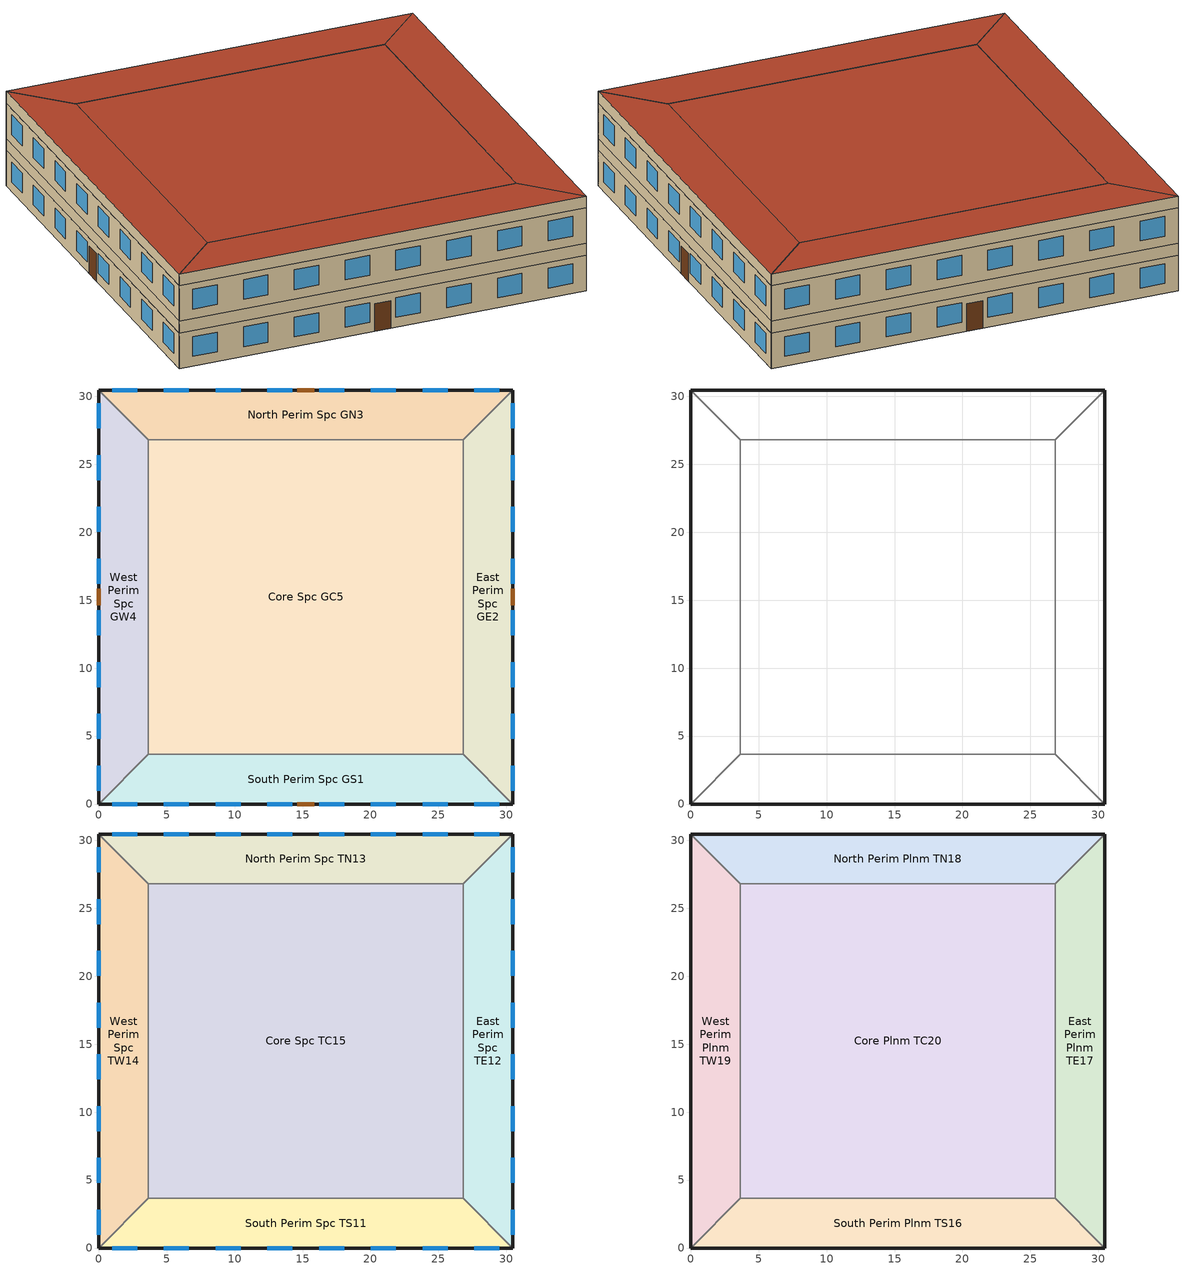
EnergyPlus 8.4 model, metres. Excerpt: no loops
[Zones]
South Perim Spc GS1
 floor ground (ext_slab_8in): 30.48,0 0,0 3.66,3.66 26.82,3.66 z0
 wall outside (nonres_ext_wall): 0,0 30.48,0 z0:2.74
 wall to East Perim Spc GE2 (int_wall): 30.48,0 26.82,3.66 z0:2.74
 wall to Core Spc GC5 (int_wall): 26.82,3.66 3.66,3.66 z0:2.74
 wall to West Perim Spc GW4 (int_wall): 3.66,3.66 0,0 z0:2.74
 window (nonres_window): 12.42,0 14.25,0 / 27.66,0 29.49,0 / 0.99,0 2.82,0 / 4.8,0 6.63,0 / 8.61,0 10.44,0 / 16.23,0 18.06,0 / 20.04,0 21.87,0 / 23.85,0 25.68,0 z0.76:2.29
 door (OpaqueDoor): 14.63,0 15.85,0 z0:2.13
 ceiling to South Perim Plnm GS6 (DropCeiling): 0,0 30.48,0 26.82,3.66 3.66,3.66 z2.74
East Perim Spc GE2
 floor ground (ext_slab_8in): 30.48,30.48 30.48,0 26.82,3.66 26.82,26.82 z0
 wall outside (nonres_ext_wall): 30.48,0 30.48,30.48 z0:2.74
 wall to North Perim Spc GN3 (int_wall): 30.48,30.48 26.82,26.82 z0:2.74
 wall to Core Spc GC5 (int_wall): 26.82,26.82 26.82,3.66 z0:2.74
 window (nonres_window): 30.48,12.42 30.48,14.25 / 30.48,27.66 30.48,29.49 / 30.48,0.99 30.48,2.82 / 30.48,4.8 30.48,6.63 / 30.48,8.61 30.48,10.44 / 30.48,16.23 30.48,18.06 / 30.48,20.04 30.48,21.87 / 30.48,23.85 30.48,25.68 z0.76:2.29
 door (OpaqueDoor): 30.48,14.63 30.48,15.85 z0:2.13
 ceiling to East Perim Plnm GE7 (DropCeiling): 30.48,30.48 26.82,26.82 26.82,3.66 30.48,0 z2.74
North Perim Spc GN3
 floor ground (ext_slab_8in): 30.48,30.48 26.82,26.82 3.66,26.82 0,30.48 z0
 wall outside (nonres_ext_wall): 30.48,30.48 0,30.48 z0:2.74
 wall to West Perim Spc GW4 (int_wall): 0,30.48 3.66,26.82 z0:2.74
 wall to Core Spc GC5 (int_wall): 3.66,26.82 26.82,26.82 z0:2.74
 window (nonres_window): 18.06,30.48 16.23,30.48 / 2.82,30.48 0.99,30.48 / 29.49,30.48 27.66,30.48 / 25.68,30.48 23.85,30.48 / 21.87,30.48 20.04,30.48 / 14.25,30.48 12.42,30.48 / 6.63,30.48 4.8,30.48 / 10.44,30.48 8.61,30.48 z0.76:2.29
 door (OpaqueDoor): 15.85,30.48 14.63,30.48 z0:2.13
 ceiling to North Perim Plnm GN8 (DropCeiling): 0,30.48 3.66,26.82 26.82,26.82 30.48,30.48 z2.74
West Perim Spc GW4
 floor ground (ext_slab_8in): 0,30.48 3.66,26.82 3.66,3.66 0,0 z0
 wall outside (nonres_ext_wall): 0,30.48 0,0 z0:2.74
 wall to Core Spc GC5 (int_wall): 3.66,3.66 3.66,26.82 z0:2.74
 window (nonres_window): 0,18.06 0,16.23 / 0,2.82 0,0.99 / 0,29.49 0,27.66 / 0,25.68 0,23.85 / 0,21.87 0,20.04 / 0,14.25 0,12.42 / 0,10.44 0,8.61 / 0,6.63 0,4.8 z0.76:2.29
 door (OpaqueDoor): 0,15.85 0,14.63 z0:2.13
 ceiling to West Perim Plnm GW9 (DropCeiling): 0,30.48 0,0 3.66,3.66 3.66,26.82 z2.74
Core Spc GC5
 floor ground (ext_slab_8in): 26.82,26.82 26.82,3.66 3.66,3.66 3.66,26.82 z0
 ceiling to Core Plnm GC10 (DropCeiling): 3.66,26.82 3.66,3.66 26.82,3.66 26.82,26.82 z2.74
South Perim Plnm GS6
 wall outside (nonres_ext_wall): 0,0 30.48,0 z2.74:3.66
 wall to East Perim Plnm GE7 (int_wall): 30.48,0 26.82,3.66 z2.74:3.66
 wall to Core Plnm GC10 (int_wall): 26.82,3.66 3.66,3.66 z2.74:3.66
 wall to West Perim Plnm GW9 (int_wall): 3.66,3.66 0,0 z2.74:3.66
East Perim Plnm GE7
 wall outside (nonres_ext_wall): 30.48,0 30.48,30.48 z2.74:3.66
 wall to North Perim Plnm GN8 (int_wall): 30.48,30.48 26.82,26.82 z2.74:3.66
 wall to Core Plnm GC10 (int_wall): 26.82,26.82 26.82,3.66 z2.74:3.66
North Perim Plnm GN8
 wall outside (nonres_ext_wall): 30.48,30.48 0,30.48 z2.74:3.66
 wall to West Perim Plnm GW9 (int_wall): 0,30.48 3.66,26.82 z2.74:3.66
 wall to Core Plnm GC10 (int_wall): 3.66,26.82 26.82,26.82 z2.74:3.66
West Perim Plnm GW9
 wall outside (nonres_ext_wall): 0,30.48 0,0 z2.74:3.66
 wall to Core Plnm GC10 (int_wall): 3.66,3.66 3.66,26.82 z2.74:3.66
South Perim Spc TS11
 floor to South Perim Plnm GS6 (int_slab_floor): 30.48,0 0,0 3.66,3.66 26.82,3.66 z3.66
 wall outside (nonres_ext_wall): 0,0 30.48,0 z3.66:6.4
 wall to East Perim Spc TE12 (int_wall): 30.48,0 26.82,3.66 z3.66:6.4
 wall to Core Spc TC15 (int_wall): 26.82,3.66 3.66,3.66 z3.66:6.4
 wall to West Perim Spc TW14 (int_wall): 3.66,3.66 0,0 z3.66:6.4
 window (nonres_window): 27.66,0 29.49,0 / 0.99,0 2.82,0 / 4.8,0 6.63,0 / 8.61,0 10.44,0 / 12.42,0 14.25,0 / 16.23,0 18.06,0 / 20.04,0 21.87,0 / 23.85,0 25.68,0 z4.42:5.94
 ceiling to South Perim Plnm TS16 (DropCeiling): 0,0 30.48,0 26.82,3.66 3.66,3.66 z6.4
East Perim Spc TE12
 floor to East Perim Plnm GE7 (int_slab_floor): 30.48,30.48 30.48,0 26.82,3.66 26.82,26.82 z3.66
 wall outside (nonres_ext_wall): 30.48,0 30.48,30.48 z3.66:6.4
 wall to North Perim Spc TN13 (int_wall): 30.48,30.48 26.82,26.82 z3.66:6.4
 wall to Core Spc TC15 (int_wall): 26.82,26.82 26.82,3.66 z3.66:6.4
 window (nonres_window): 30.48,27.66 30.48,29.49 / 30.48,0.99 30.48,2.82 / 30.48,4.8 30.48,6.63 / 30.48,8.61 30.48,10.44 / 30.48,12.42 30.48,14.25 / 30.48,16.23 30.48,18.06 / 30.48,20.04 30.48,21.87 / 30.48,23.85 30.48,25.68 z4.42:5.94
 ceiling to East Perim Plnm TE17 (DropCeiling): 30.48,30.48 26.82,26.82 26.82,3.66 30.48,0 z6.4
North Perim Spc TN13
 floor to North Perim Plnm GN8 (int_slab_floor): 30.48,30.48 26.82,26.82 3.66,26.82 0,30.48 z3.66
 wall outside (nonres_ext_wall): 30.48,30.48 0,30.48 z3.66:6.4
 wall to West Perim Spc TW14 (int_wall): 0,30.48 3.66,26.82 z3.66:6.4
 wall to Core Spc TC15 (int_wall): 3.66,26.82 26.82,26.82 z3.66:6.4
 window (nonres_window): 2.82,30.48 0.99,30.48 / 29.49,30.48 27.66,30.48 / 25.68,30.48 23.85,30.48 / 21.87,30.48 20.04,30.48 / 18.06,30.48 16.23,30.48 / 14.25,30.48 12.42,30.48 / 10.44,30.48 8.61,30.48 / 6.63,30.48 4.8,30.48 z4.42:5.94
 ceiling to North Perim Plnm TN18 (DropCeiling): 0,30.48 3.66,26.82 26.82,26.82 30.48,30.48 z6.4
West Perim Spc TW14
 floor to West Perim Plnm GW9 (int_slab_floor): 0,30.48 3.66,26.82 3.66,3.66 0,0 z3.66
 wall outside (nonres_ext_wall): 0,30.48 0,0 z3.66:6.4
 wall to Core Spc TC15 (int_wall): 3.66,3.66 3.66,26.82 z3.66:6.4
 window (nonres_window): 0,2.82 0,0.99 / 0,29.49 0,27.66 / 0,25.68 0,23.85 / 0,21.87 0,20.04 / 0,18.06 0,16.23 / 0,14.25 0,12.42 / 0,10.44 0,8.61 / 0,6.63 0,4.8 z4.42:5.94
 ceiling to West Perim Plnm TW19 (DropCeiling): 0,30.48 0,0 3.66,3.66 3.66,26.82 z6.4
Core Spc TC15
 floor to Core Plnm GC10 (int_slab_floor): 26.82,26.82 26.82,3.66 3.66,3.66 3.66,26.82 z3.66
 ceiling to Core Plnm TC20 (DropCeiling): 3.66,26.82 3.66,3.66 26.82,3.66 26.82,26.82 z6.4
South Perim Plnm TS16
 wall outside (nonres_ext_wall): 0,0 30.48,0 z6.4:7.31
 wall to East Perim Plnm TE17 (int_wall): 30.48,0 26.82,3.66 z6.4:7.31
 wall to Core Plnm TC20 (int_wall): 26.82,3.66 3.66,3.66 z6.4:7.31
 wall to West Perim Plnm TW19 (int_wall): 3.66,3.66 0,0 z6.4:7.31
 roof outside (nonres_roof): 0,0 30.48,0 26.82,3.66 3.66,3.66 z7.31
East Perim Plnm TE17
 wall outside (nonres_ext_wall): 30.48,0 30.48,30.48 z6.4:7.31
 wall to North Perim Plnm TN18 (int_wall): 30.48,30.48 26.82,26.82 z6.4:7.31
 wall to Core Plnm TC20 (int_wall): 26.82,26.82 26.82,3.66 z6.4:7.31
 roof outside (nonres_roof): 30.48,30.48 26.82,26.82 26.82,3.66 30.48,0 z7.31
North Perim Plnm TN18
 wall outside (nonres_ext_wall): 30.48,30.48 0,30.48 z6.4:7.31
 wall to West Perim Plnm TW19 (int_wall): 0,30.48 3.66,26.82 z6.4:7.31
 wall to Core Plnm TC20 (int_wall): 3.66,26.82 26.82,26.82 z6.4:7.31
 roof outside (nonres_roof): 0,30.48 3.66,26.82 26.82,26.82 30.48,30.48 z7.31
West Perim Plnm TW19
 wall outside (nonres_ext_wall): 0,30.48 0,0 z6.4:7.31
 wall to Core Plnm TC20 (int_wall): 3.66,3.66 3.66,26.82 z6.4:7.31
 roof outside (nonres_roof): 0,30.48 0,0 3.66,3.66 3.66,26.82 z7.31
Core Plnm TC20
 roof outside (nonres_roof): 3.66,26.82 3.66,3.66 26.82,3.66 26.82,26.82 z7.31
[Building]
Office Small AEDG-50: North Axis {deg}=0; Terrain=Suburbs; Loads Convergence Tolerance Value=0.5; Temperature Convergence Tolerance Value {deltaC}=0.4; Solar Distribution=FullInteriorAndExterior; Maximum Number of Warmup Days=25; Minimum Number of Warmup Days=6
[Site:Location]
Chicago Ohare Intl Ap_IL_USA Design_Conditions: Latitude {deg}=41.98; Longitude {deg}=-87.92; Time Zone {hr}=-6; Elevation {m}=201
[SizingPeriod:DesignDay] Day of Month=21; Dry-Bulb Temperature Range Modifier Type=DefaultMultipliers; Humidity Condition Type=Wetbulb; Barometric Pressure {Pa}=98934; Rain Indicator=No; Snow Indicator=No; Daylight Saving Time Indicator=No
Name | Month | Day Type | Maximum Dry-Bulb Temperature {C} | Daily Dry-Bulb Temperature Range {deltaC} | Wetbulb or DewPoint at Maximum Dry-Bulb {C} | Wind Speed {m/s} | Wind Direction {deg} | Solar Model Indicator | Sky Clearness | ASHRAE Clear Sky Optical Depth for Beam Irradiance (taub) | ASHRAE Clear Sky Optical Depth for Diffuse Irradiance (taud)
Chicago Ohare Intl Ap Ann Htg 99.6% Condns DB | 1 | WinterDesignDay | -20 | 0 | -20 | 4.9 | 270 | ASHRAEClearSky | 0
Chicago Ohare Intl Ap Ann Clg .4% Condns DB=>MWB | 7 | SummerDesignDay | 33.3 | 10.5 | 23.7 | 5.2 | 230 | ASHRAETau |  | 0.455 | 2.05
[Site:WaterMainsTemperature]
Calculation Method=Correlation; Annual Average Outdoor Air Temperature {C}=9.93; Maximum Difference In Monthly Average Outdoor Air Temperatures {deltaC}=28.7
[Material]
Name | Roughness | Thickness {m} | Conductivity {W/m-K} | Density {kg/m3} | Specific Heat {J/kg-K} | Thermal Absorptance | Solar Absorptance | Visible Absorptance
StdWood 6in | MediumSmooth | 0.15 | 0.12 | 540 | 1210 | 0.9 | 0.7 | 0.7
AC02 Acoustic Ceiling | MediumSmooth | 0.0127 | 0.057 | 288 | 1339 | 0.9 | 0.7 | 0.2
F08 Metal surface | Smooth | 0.0008 | 45.28 | 7824 | 500
F13 Built-up roofing | Rough | 0.0095 | 0.16 | 1120 | 1460 | 0.9 | 0.7
G01 13mm gypsum board | Smooth | 0.0127 | 0.16 | 800 | 1090 | 0.9 | 0.7 | 0.5
200mm Normalweight concrete wall; 200mm Normalweight concrete floor | MediumRough | 0.2032 | 2.31 | 2322 | 832
100mm Normalweight concrete floor | MediumRough | 0.1016 | 2.31 | 2322 | 832
[Material:NoMass] Thermal Absorptance=0.9; Solar Absorptance=0.7
Name | Roughness | Thermal Resistance {m2-K/W} | Visible Absorptance
CP02 CARPET PAD | VeryRough | 0.21648 | 0.8
Nonres_Roof_Insulation | MediumSmooth | 2.59654 | 0.7
Nonres_Exterior_Wall_Insulation | MediumSmooth | 1.11563 | 0.7
Std Opaque Door Panel | MediumRough | 0.123457 | 0.7
[WindowMaterial:SimpleGlazingSystem]
SimpleWindowLayer: U-Factor {W/m2-K}=3.24; Solar Heat Gain Coefficient=0.39; Visible Transmittance=0.495
[Construction]
DropCeiling: AC02 Acoustic Ceiling
OpaqueDoor: Std Opaque Door Panel
int_wall: G01 13mm gypsum board, G01 13mm gypsum board
ext_slab_8in: 200mm Normalweight concrete floor
int_slab_floor: 100mm Normalweight concrete floor, CP02 CARPET PAD
nonres_roof: F13 Built-up roofing, Nonres_Roof_Insulation, F08 Metal surface
nonres_ext_wall: 200mm Normalweight concrete wall, Nonres_Exterior_Wall_Insulation, G01 13mm gypsum board
nonres_window: SimpleWindowLayer
Interior Furnishings: StdWood 6in
[Zone] Type=1; Multiplier=1; Ceiling Height {m}=autocalculate; Volume {m3}=autocalculate; Floor Area {m2}=autocalculate
Name | Part of Total Floor Area
South Perim Spc GS1; East Perim Spc GE2; North Perim Spc GN3; West Perim Spc GW4; Core Spc GC5; South Perim Spc TS11; East Perim Spc TE12; North Perim Spc TN13; West Perim Spc TW14; Core Spc TC15 | Yes
South Perim Plnm GS6; East Perim Plnm GE7; North Perim Plnm GN8; West Perim Plnm GW9; Core Plnm GC10; South Perim Plnm TS16; East Perim Plnm TE17; North Perim Plnm TN18; West Perim Plnm TW19; Core Plnm TC20 | No
[InternalMass] Construction=Interior Furnishings
Name | Zone | Surface Area {m2}
SOUTH PERIM SPC GS1 Internal Mass | SOUTH PERIM SPC GS1 | 1176
EAST PERIM SPC GE2 Internal Mass | EAST PERIM SPC GE2 | 1176
NORTH PERIM SPC GN3 Internal Mass | NORTH PERIM SPC GN3 | 1176
WEST PERIM SPC GW4 Internal Mass | WEST PERIM SPC GW4 | 1176
CORE SPC GC5 Internal Mass | CORE SPC GC5 | 6438
SOUTH PERIM SPC TS11 Internal Mass | SOUTH PERIM SPC TS11 | 1176
EAST PERIM SPC TE12 Internal Mass | EAST PERIM SPC TE12 | 1176
NORTH PERIM SPC TN13 Internal Mass | NORTH PERIM SPC TN13 | 1176
WEST PERIM SPC TW14 Internal Mass | WEST PERIM SPC TW14 | 1176
CORE SPC TC15 Internal Mass | CORE SPC TC15 | 6438
[GroundHeatTransfer:Control]
GTP Control: Run Basement Preprocessor=No; Run Slab Preprocessor=Yes
[GroundHeatTransfer:Slab:Materials]
NMAT: Number of materials=2; ALBEDO: Surface Albedo: No Snow=0.16; ALBEDO: Surface Albedo: Snow=0.4; EPSLW: Surface Emissivity: No Snow=0.95; EPSLW: Surface Emissivity: Snow=0.95; Z0: Surface Roughness: No Snow {cm}=0.75; Z0: Surface Roughness: Snow {cm}=0.05; HIN: Indoor HConv: Downward Flow {W/m2-K}=6; HIN: Indoor HConv: Upward {W/m2-K}=9
[GroundHeatTransfer:Slab:MatlProps]
RHO: Slab Material density {kg/m3}=2322; RHO: Soil Density {kg/m3}=1200; CP: Slab CP {J/kg-K}=832; CP: Soil CP {J/kg-K}=1200; TCON: Slab k {W/m-K}=2.31; TCON: Soil k {W/m-K}=1
[GroundHeatTransfer:Slab:BoundConds]
EVTR: Is surface evapotranspiration modeled=FALSE; FIXBC: is the lower boundary at a fixed temperature=TRUE; TDEEPin {C}=10; USRHflag: Is the ground surface h specified by the user?=False
[GroundHeatTransfer:Slab:BldgProps]
IYRS: Number of years to iterate=10; Shape: Slab shape=0; HBLDG: Building height {m}=7.31; TIN1: January Indoor Average Temperature Setpoint {C}=21.111; TIN2: February Indoor Average Temperature Setpoint {C}=21.111; TIN3: March Indoor Average Temperature Setpoint {C}=21.111; TIN4: April Indoor Average Temperature Setpoint {C}=21.111; TIN5: May Indoor Average Temperature Setpoint {C}=21.111; TIN6: June Indoor Average Temperature Setpoint {C}=23.889; TIN7: July Indoor Average Temperature Setpoint {C}=23.889; TIN8: August Indoor Average Temperature Setpoint {C}=23.889; TIN9: September Indoor Average Temperature Setpoint {C}=23.889; TIN10: October Indoor Average Temperature Setpoint {C}=21.111; TIN11: November Indoor Average Temperature Setpoint {C}=21.111; TIN12: December Indoor Average Temperature Setpoint {C}=21.111; TINAmp: Daily Indoor sine wave variation amplitude {deltaC}=0; ConvTol: Convergence Tolerance=0.1
[GroundHeatTransfer:Slab:Insulation]
RINS: R value of under slab insulation {m2-K/W}=0; DINS: Width of strip of under slab insulation {m}=0; RVINS: R value of vertical insulation {m2-K/W}=0; ZVINS: Depth of vertical insulation {m}=0.2; IVINS: Flag: Is there vertical insulation=0
[GroundHeatTransfer:Slab:EquivalentSlab]
APRatio: The area to perimeter ratio for this slab {m}=7.62; SLABDEPTH: Thickness of slab on grade {m}=0.2032; CLEARANCE: Distance from edge of slab to domain edge {m}=15; ZCLEARANCE: Distance from bottom of slab to domain bottom {m}=15
[People] Number of People Schedule=Occ 1/0; Number of People Calculation Method=Area/Person; Zone Floor Area per Person {m2/person}=18.6; Fraction Radiant=0.3; Sensible Heat Fraction=AUTOCALCULATE; Activity Level Schedule=ActSched; Enable ASHRAE 55 Comfort Warnings=No; Mean Radiant Temperature Calculation Type=ZoneAveraged; Work Efficiency Schedule=WORK EFF SCH; Clothing Insulation Calculation Method=ClothingInsulationSchedule; Clothing Insulation Schedule=Office Clothing Schedule; Air Velocity Schedule=AIR_VELO_SCH; Thermal Comfort Model 1 Type=FANGER
Name | Zone or ZoneList
People1 | South Perim Spc GS1
People2 | East Perim Spc GE2
People3 | North Perim Spc GN3
People4 | West Perim Spc GW4
People5 | Core Spc GC5
People6 | South Perim Spc TS11
People7 | East Perim Spc TE12
People8 | North Perim Spc TN13
People9 | West Perim Spc TW14
People10 | Core Spc TC15
[Lights] Design Level Calculation Method=Watts/Area; Watts per Zone Floor Area {W/m2}=14.6615; Fraction Radiant=0.7; Fraction Replaceable=1; Return Air Fraction Calculated from Plenum Temperature=No
Name | Zone or ZoneList | Schedule
Lights1 | South Perim Spc GS1 | Lighting1
Lights2 | East Perim Spc GE2 | Lighting2
Lights3 | North Perim Spc GN3 | Lighting3
Lights4 | West Perim Spc GW4 | Lighting4
Lights5 | Core Spc GC5 | Lighting5
Lights6 | South Perim Spc TS11 | Lighting6
Lights7 | East Perim Spc TE12 | Lighting7
Lights8 | North Perim Spc TN13 | Lighting8
Lights9 | West Perim Spc TW14 | Lighting9
Lights10 | Core Spc TC15 | Lighting10
[ElectricEquipment] Schedule=Eqp 1/0; Design Level Calculation Method=Watts/Area; Watts per Zone Floor Area {W/m2}=8.07375; Fraction Radiant=0.25
Name | Zone or ZoneList
Equip1 | South Perim Spc GS1
Equip2 | East Perim Spc GE2
Equip3 | North Perim Spc GN3
Equip4 | West Perim Spc GW4
Equip5 | Core Spc GC5
Equip6 | South Perim Spc TS11
Equip7 | East Perim Spc TE12
Equip8 | North Perim Spc TN13
Equip9 | West Perim Spc TW14
Equip10 | Core Spc TC15
[Daylighting:Controls] Total Daylighting Reference Points=1; Fraction of Zone Controlled by First Reference Point=0.8; Fraction of Zone Controlled by Second Reference Point=0; Illuminance Setpoint at First Reference Point {lux}=300; Illuminance Setpoint at Second Reference Point {lux}=300; Lighting Control Type=1; Maximum Allowable Discomfort Glare Index=22; Minimum Input Power Fraction for Continuous Dimming Control=0.1; Minimum Light Output Fraction for Continuous Dimming Control=0.1; Number of Stepped Control Steps=0; Probability Lighting will be Reset When Needed in Manual Stepped Control=1; Availability Schedule=ALWAYS-OFF
Name | X-Coordinate of First Reference Point {m} | Y-Coordinate of First Reference Point {m} | Z-Coordinate of First Reference Point {m} | Z-Coordinate of Second Reference Point {m} | Glare Calculation Azimuth Angle of View Direction Clockwise from Zone y-Axis {deg}
South Perim Spc GS1 | 13.335 | 2.438222 | 0.9 | 0.9 | 180
East Perim Spc GE2 | 28.0403 | 13.335 | 0.9 | 0.9 | 90
North Perim Spc GN3 | 17.1435 | 28.0403 | 0.9 | 0.9 | 0
West Perim Spc GW4 | 2.43822 | 17.1435 | 0.9 | 0.9 | 270
South Perim Spc TS11 | 13.335 | 2.438222 | 4.56 | 4.56 | 180
East Perim Spc TE12 | 28.0403 | 13.335 | 4.56 | 4.56 | 90
North Perim Spc TN13 | 17.1435 | 28.0403 | 4.56 | 4.56 | 0
West Perim Spc TW14 | 2.43822 | 17.1435 | 4.56 | 4.56 | 270
[ZoneInfiltration:DesignFlowRate] Schedule=Space Inf 1/0/1; Design Flow Rate Calculation Method=Flow/ExteriorArea; Design Flow Rate {m3/s}=0; Constant Term Coefficient=0; Temperature Term Coefficient=0; Velocity Term Coefficient=0.224; Velocity Squared Term Coefficient=0
Name | Zone or ZoneList | Flow per Exterior Surface Area {m3/s-m2}
Infil1 | South Perim Spc GS1 | 0.001024
Infil2 | East Perim Spc GE2 | 0.001024
Infil3 | North Perim Spc GN3 | 0.001024
Infil4 | West Perim Spc GW4 | 0.001024
Infil5 | Core Spc GC5 | 0.001024
Infil6 | South Perim Spc TS11 | 0.001024
Infil7 | East Perim Spc TE12 | 0.001024
Infil8 | North Perim Spc TN13 | 0.001024
Infil9 | West Perim Spc TW14 | 0.001024
Infil10 | Core Spc TC15 | 0.001024
Infil11 | South Perim Plnm GS6 | 0.001024
Infil12 | East Perim Plnm GE7 | 0.001024
Infil13 | North Perim Plnm GN8 | 0.001024
Infil14 | West Perim Plnm GW9 | 0.001024
Infil15 | Core Plnm GC10 | 0
Infil16 | South Perim Plnm TS16 | 0.001024
Infil17 | East Perim Plnm TE17 | 0.001024
Infil18 | North Perim Plnm TN18 | 0.001024
Infil19 | West Perim Plnm TW19 | 0.001024
Infil20 | Core Plnm TC20 | 0.001024
[Exterior:Lights] Schedule=Always-On; Control Option=AstronomicalClock
Name | Design Level {W}
ParkingLot_Lights | 4896
OtherExterior_Lights | 3294
[AirLoopHVAC:ReturnPlenum]
Name | Zone
South Perim Spc GS1 Zone Return Plenum | South Perim Plnm GS6
South Perim Spc TS11 Zone Return Plenum | South Perim Plnm TS16
East Perim Spc GE2 Zone Return Plenum | East Perim Plnm GE7
East Perim Spc TE12 Zone Return Plenum | East Perim Plnm TE17
North Perim Spc GN3 Zone Return Plenum | North Perim Plnm GN8
North Perim Spc TN13 Zone Return Plenum | North Perim Plnm TN18
West Perim Spc GW4 Zone Return Plenum | West Perim Plnm GW9
West Perim Spc TW14 Zone Return Plenum | West Perim Plnm TW19
Core Spc GC5 Zone Return Plenum | Core Plnm GC10
Core Spc TC15 Zone Return Plenum | Core Plnm TC20
[EnergyManagementSystem:Sensor]
Name | Output:Variable or Output:Meter Index Key | Output:Variable or Output:Meter
Demand | * | Electricity:Facility
EEM04 | 4_AdditionalHours | Schedule Value
Mode_1_1 | Mode_1 | Schedule Value
Mode_2_1 | Mode_2 | Schedule Value
Mode_3_1 | Mode_3 | Schedule Value
Mode_4_1 | Mode_4 | Schedule Value
Mode_5_1 | Mode_5 | Schedule Value
Mode_6_1 | Mode_6 | Schedule Value
Mode_7_1 | Mode_7 | Schedule Value
Mode_8_1 | Mode_8 | Schedule Value
Mode_9_1 | Mode_9 | Schedule Value
Mode_10_1 | Mode_10 | Schedule Value
CoolingSetpoint6 | South Perim Spc GS1_Cool 1/0 | Schedule Value
CoolingSetpoint7 | East Perim Spc GE2_Cool 1/0 | Schedule Value
CoolingSetpoint8 | North Perim Spc GN3_Cool 1/0 | Schedule Value
CoolingSetpoint9 | West Perim Spc GW4_Cool 1/0 | Schedule Value
CoolingSetpoint10 | Core Spc GC5_Cool 1/0 | Schedule Value
FanOn | Fans D1 | Schedule Value
CoolingSetpoint1 | South Perim Spc TS11_Cool 1/0 | Schedule Value
CoolingSetpoint2 | East Perim Spc TE12_Cool 1/0 | Schedule Value
CoolingSetpoint3 | North Perim Spc TN13_Cool 1/0 | Schedule Value
CoolingSetpoint4 | West Perim Spc TW14_Cool 1/0 | Schedule Value
CoolingSetpoint5 | Core Spc TC15_Cool 1/0 | Schedule Value
[EnergyManagementSystem:Actuator] Actuated Component Control Type=Schedule Value
Name | Actuated Component Unique | Actuated Component Type
Infil_Sch | Space Inf 1/0/1 | Schedule:Compact
Mode_1 | Mode_1 | Schedule:constant
Mode_2 | Mode_2 | Schedule:constant
Mode_3 | Mode_3 | Schedule:constant
Mode_4 | Mode_4 | Schedule:constant
Mode_5 | Mode_5 | Schedule:constant
Mode_6 | Mode_6 | Schedule:constant
Mode_7 | Mode_7 | Schedule:constant
Mode_8 | Mode_8 | Schedule:constant
Mode_9 | Mode_9 | Schedule:constant
Mode_10 | Mode_10 | Schedule:constant
C_set2 | CC_Avail_2 | Schedule:Constant
C_set3 | CC_Avail_3 | Schedule:Constant
C_set4 | CC_Avail_4 | Schedule:Constant
C_set5 | CC_Avail_5 | Schedule:Constant
C_set6 | CC_Avail_6 | Schedule:Constant
C_set7 | CC_Avail_7 | Schedule:Constant
C_set8 | CC_Avail_8 | Schedule:Constant
C_set9 | CC_Avail_9 | Schedule:Constant
C_set10 | CC_Avail_10 | Schedule:Constant
C_set1 | CC_Avail_1 | Schedule:Constant
Set1 | Cool_1_1 | Schedule:Compact
Set2 | Cool_1_2 | Schedule:Compact
Set3 | Cool_1_3 | Schedule:Compact
Set4 | Cool_1_4 | Schedule:Compact
Set5 | Cool_1_5 | Schedule:Compact
Set6 | Cool_1_6 | Schedule:Compact
Set7 | Cool_1_7 | Schedule:Compact
Set8 | Cool_1_8 | Schedule:Compact
Set9 | Cool_1_9 | Schedule:Compact
Set10 | Cool_1_10 | Schedule:Compact
[EnergyManagementSystem:ProgramCallingManager]
Total Bldg Load EMS: EndOfSystemTimestepBeforeHVACReporting; AEDG_BldgLoad
PCM Infiltration: InsideHVACSystemIterationLoop; Infiltration_Manager
CycleCompressors: BeginTimestepBeforePredictor; PSZ1_CycleCompressor; PSZ2_CycleCompressor; PSZ3_CycleCompressor; PSZ4_CycleCompressor; PSZ5_CycleCompressor; PSZ6_CycleCompressor; PSZ7_CycleCompressor; PSZ8_CycleCompressor; PSZ9_CycleCompressor; PSZ10_CycleCompressor; cset1; cset2; cset3; cset4; cset5; cset6; cset7; cset8; cset9; cset10
GettimeV: EndOfSystemTimestepBeforeHVACReporting; GetTimelagV
[EnergyManagementSystem:Program]
AEDG_BldgLoad: SET F2_Heating = PSZ1_Heating + PSZ2_Heating + PSZ3_Heating + PSZ4_Heating + PSZ5_Heating; SET F2_Cooling = PSZ1_Cooling + PSZ2_Cooling + PSZ3_Cooling + PSZ4_Cooling + PSZ5_Cooling; SET F1_Heating = PSZ6_Heating + PSZ7_Heating + PSZ8_Heating + PSZ9_Heating + PSZ10_Heating; SET F1_Cooling = PSZ6_Cooling + PSZ7_Cooling + PSZ8_Cooling + PSZ9_Cooling + PSZ10_Cooling; SET BldgHeating = F1_Heating + F2_Heating; SET BldgCooling = F1_Cooling + F2_Cooling
Infiltration_Manager: SET SF_Fraction=0; SEt EFPlus=0; IF EF_1>0; SET EFPlus=0.309; ENDIF; IF F_1>0; SET SF_Fraction= SF_Fraction+0.1; ENDIF; IF F_2>0; SET SF_Fraction= SF_Fraction+0.1; ENDIF; IF F_3>0; SET SF_Fraction= SF_Fraction+0.1; ENDIF; IF F_4>0; SET SF_Fraction= SF_Fraction+0.1; ENDIF; IF F_5>0; SET SF_Fraction= SF_Fraction+0.1; ENDIF; IF F_6>0; SET SF_Fraction= SF_Fraction+0.1; ENDIF; IF F_7>0; SET SF_Fraction= SF_Fraction+0.1; ENDIF; IF F_8>0; SET SF_Fraction= SF_Fraction+0.1; ENDIF; IF F_9>0; SET SF_Fraction= SF_Fraction+0.1; ENDIF; IF F_10>0; SET SF_Fraction= SF_Fraction+0.1; ENDIF; SET Infil_Sch= 0.75*(1-SF_Fraction)+EFPlus-0.059; SET Infil_Sch= @Max Infil_Sch 0
PSZ1_CycleCompressor: IF CurrentEnvironment==3; SET C_cut_in = CoolingSetpoint1+1.111111/2; SET C_cut_out = CoolingSetpoint1-1.111111/2; IF Mode_1_1==1; SET Cset=C_cut_out; IF TZ_1>Cset; SET C_set1=1; SET Mode_1=1; ELSE; SET C_set1=0; SET Mode_1=2; ENDIF; ENDIF; IF Mode_1_1==2; SET Cset=C_cut_in; IF TZ_1<Cset; SET Mode_1=2; SET C_set1=0; ELSE; SET Mode_1=1; SET C_set1=1; ENDIF; ENDIF; ENDIF; IF FanOn<1; SET Mode_1=2; SET C_set1=0; ENDIF
PSZ2_CycleCompressor: IF CurrentEnvironment==3; SET C_cut_in = CoolingSetpoint2+1.111111/2; SET C_cut_out = CoolingSetpoint2-1.111111/2; IF Mode_2_1==1; SET Cset=C_cut_out; IF TZ_2>Cset; SET C_set2=1; SET Mode_2=1; ELSE; SET C_set2=0; SET Mode_2=2; ENDIF; ENDIF; IF Mode_2_1==2; SET Cset=C_cut_in; IF TZ_2<Cset; SET Mode_2=2; SET C_set2=0; ELSE; SET Mode_2=1; SET C_set2=1; ENDIF; ENDIF; ENDIF; IF FanOn<1; SET Mode_2=2; SET C_set2=0; ENDIF
PSZ3_CycleCompressor: IF CurrentEnvironment==3; SET C_cut_in = CoolingSetpoint3+1.111111/2; SET C_cut_out = CoolingSetpoint3-1.111111/2; IF Mode_3_1==1; SET Cset=C_cut_out; IF TZ_3>Cset; SET C_set3=1; SET Mode_3=1; ELSE; SET C_set3=0; SET Mode_3=2; ENDIF; ENDIF; IF Mode_3_1==2; SET Cset=C_cut_in; IF TZ_3<Cset; SET Mode_3=2; SET C_set3=0; ELSE; SET Mode_3=1; SET C_set3=1; ENDIF; ENDIF; ENDIF; IF FanOn<1; SET Mode_3=2; SET C_set3=0; ENDIF
PSZ4_CycleCompressor: IF CurrentEnvironment==3; SET C_cut_in = CoolingSetpoint4+1.111111/2; SET C_cut_out = CoolingSetpoint4-1.111111/2; IF Mode_4_1==1; SET Cset=C_cut_out; IF TZ_4>Cset; SET C_set4=1; SET Mode_4=1; ELSE; SET C_set4=0; SET Mode_4=2; ENDIF; ENDIF; IF Mode_4_1==2; SET Cset=C_cut_in; IF TZ_4<Cset; SET Mode_4=2; SET C_set4=0; ELSE; SET Mode_4=1; SET C_set4=1; ENDIF; ENDIF; ENDIF; IF FanOn<1; SET Mode_4=2; SET C_set4=0; ENDIF
PSZ5_CycleCompressor: IF CurrentEnvironment==3; SET C_cut_in = CoolingSetpoint5+1.111111/2; SET C_cut_out = CoolingSetpoint5-1.111111/2; IF Mode_5_1==1; SET Cset=C_cut_out; IF TZ_5>Cset; SET C_set5=1; SET Mode_5=1; ELSE; SET C_set5=0; SET Mode_5=2; ENDIF; ENDIF; IF Mode_5_1==2; SET Cset=C_cut_in; IF TZ_5<Cset; SET Mode_5=2; SET C_set5=0; ELSE; SET Mode_5=1; SET C_set5=1; ENDIF; ENDIF; ENDIF; IF FanOn<1; SET Mode_5=2; SET C_set5=0; ENDIF
PSZ6_CycleCompressor: IF CurrentEnvironment==3; SET C_cut_in = CoolingSetpoint6+1.111111/2; SET C_cut_out = CoolingSetpoint6-1.111111/2; IF Mode_6_1==1; SET Cset=C_cut_out; IF TZ_6>Cset; SET C_set6=1; SET Mode_6=1; ELSE; SET C_set6=0; SET Mode_6=2; ENDIF; ENDIF; IF Mode_6_1==2; SET Cset=C_cut_in; IF TZ_6<Cset; SET Mode_6=2; SET C_set6=0; ELSE; SET Mode_6=1; SET C_set6=1; ENDIF; ENDIF; ENDIF; IF FanOn<1; SET Mode_6=2; SET C_set6=0; ENDIF
PSZ7_CycleCompressor: IF CurrentEnvironment==3; SET C_cut_in = CoolingSetpoint7+1.111111/2; SET C_cut_out = CoolingSetpoint7-1.111111/2; IF Mode_7_1==1; SET Cset=C_cut_out; IF TZ_7>Cset; SET C_set7=1; SET Mode_7=1; ELSE; SET C_set7=0; SET Mode_7=2; ENDIF; ENDIF; IF Mode_7_1==2; SET Cset=C_cut_in; IF TZ_7<Cset; SET Mode_7=2; SET C_set7=0; ELSE; SET Mode_7=1; SET C_set7=1; ENDIF; ENDIF; ENDIF; IF FanOn<1; SET Mode_7=2; SET C_set7=0; ENDIF
PSZ8_CycleCompressor: IF CurrentEnvironment==3; SET C_cut_in = CoolingSetpoint8+1.111111/2; SET C_cut_out = CoolingSetpoint8-1.111111/2; IF Mode_8_1==1; SET Cset=C_cut_out; IF TZ_8>Cset; SET C_set8=1; SET Mode_8=1; ELSE; SET C_set8=0; SET Mode_8=2; ENDIF; ENDIF; IF Mode_8_1==2; SET Cset=C_cut_in; IF TZ_8<Cset; SET Mode_8=2; SET C_set8=0; ELSE; SET Mode_8=1; SET C_set8=1; ENDIF; ENDIF; ENDIF; IF FanOn<1; SET Mode_8=2; SET C_set8=0; ENDIF
PSZ9_CycleCompressor: IF CurrentEnvironment==3; SET C_cut_in = CoolingSetpoint9+1.111111/2; SET C_cut_out = CoolingSetpoint9-1.111111/2; IF Mode_9_1==1; SET Cset=C_cut_out; IF TZ_9>Cset; SET C_set9=1; SET Mode_9=1; ELSE; SET C_set9=0; SET Mode_9=2; ENDIF; ENDIF; IF Mode_9_1==2; SET Cset=C_cut_in; IF TZ_9<Cset; SET Mode_9=2; SET C_set9=0; ELSE; SET Mode_9=1; SET C_set9=1; ENDIF; ENDIF; ENDIF; IF FanOn<1; SET Mode_9=2; SET C_set9=0; ENDIF
PSZ10_CycleCompressor: IF CurrentEnvironment==3; SET C_cut_in = CoolingSetpoint10+1.111111/2; SET C_cut_out = CoolingSetpoint10-1.111111/2; IF Mode_10_1==1; SET Cset=C_cut_out; IF TZ_10>Cset; SET C_set10=1; SET Mode_10=1; ELSE; SET C_set10=0; SET Mode_10=2; ENDIF; ENDIF; IF Mode_10_1==2; SET Cset=C_cut_in; IF TZ_10<Cset; SET Mode_10=2; SET C_set10=0; ELSE; SET Mode_10=1; SET C_set10=1; ENDIF; ENDIF; ENDIF; IF FanOn<1; SET Mode_10=2; SET C_set10=0; ENDIF
GetTimelagV: SET currentMinuteV = Minute; SET currentMonthV = Month; SET currentDayOfMonthV = DayOfMonth; Set currentHourV = Hour
cset1: IF CoolingSetpoint1>0; SET Set1 = CoolingSetpoint1-1.111111/2; ELSE; SET Set1 = 20; ENDIF
cset2: IF CoolingSetpoint2>0; SET Set2 = CoolingSetpoint2-1.111111/2; ELSE; SET Set2 = 20; ENDIF
cset3: IF CoolingSetpoint3>0; SET Set3 = CoolingSetpoint3-1.111111/2; ELSE; SET Set3 = 20; ENDIF
cset4: IF CoolingSetpoint4>0; SET Set4 = CoolingSetpoint4-1.111111/2; ELSE; SET Set4 = 20; ENDIF
cset5: IF CoolingSetpoint5>0; SET Set5 = CoolingSetpoint5-1.111111/2; ELSE; SET Set5 = 20; ENDIF
cset6: IF CoolingSetpoint6>0; SET Set6 = CoolingSetpoint6-1.111111/2; ELSE; SET Set6 = 20; ENDIF
cset7: IF CoolingSetpoint7>0; SET Set7 = CoolingSetpoint7-1.111111/2; ELSE; SET Set7 = 20; ENDIF
cset8: IF CoolingSetpoint8>0; SET Set8 = CoolingSetpoint8-1.111111/2; ELSE; SET Set8 = 20; ENDIF
cset9: IF CoolingSetpoint9>0; SET Set9 = CoolingSetpoint9-1.111111/2; ELSE; SET Set9 = 20; ENDIF
cset10: IF CoolingSetpoint10>0; SET Set10 = CoolingSetpoint10-1.111111/2; ELSE; SET Set10 = 20; ENDIF
[EnergyManagementSystem:GlobalVariable]
BldgHeating; BldgCooling
currentMinuteV
currentMonthV
currentDayOfMonthV
currentHourV
[EnergyManagementSystem:OutputVariable]
Name | EMS Variable | Type of Data in Variable | Update Frequency | EMS Program or Subroutine
Total Building Heating Load | BldgHeating | Summed | SystemTimeStep
Total Building Cooling Load | BldgCooling | Summed | SystemTimeStep
Cset | Cset | Averaged | SystemTimestep | PSZ1_CycleCompressor
Mode_1 | Mode_1 | Averaged | SystemTimestep | PSZ1_CycleCompressor
C_set1 | C_set1 | Averaged | SystemTimestep | PSZ1_CycleCompressor
currentMinuteV | currentMinuteV | Averaged | SystemTimestep
currentHourV | currentHourV | Averaged | SystemTimestep
currentDayOfMonthV | currentDayOfMonthV | Averaged | SystemTimestep
currentMonthV | currentMonthV | Averaged | SystemTimestep
[ExternalInterface:Schedule]
Name | Initial Value
South Perim Spc GS1_Cool 1/0; South Perim Spc TS11_Cool 1/0; East Perim Spc GE2_Cool 1/0; East Perim Spc TE12_Cool 1/0; North Perim Spc GN3_Cool 1/0; North Perim Spc TN13_Cool 1/0; West Perim Spc GW4_Cool 1/0; West Perim Spc TW14_Cool 1/0; Core Spc GC5_Cool 1/0; Core Spc TC15_Cool 1/0 | 22.8
Lighting1; Lighting3; Lighting4; Lighting5; Lighting6; Lighting7; Lighting8; Lighting9; Lighting10 | 0.9
Lighting2 | 0
[AvailabilityManager:Scheduled] Schedule=COMPACT HVAC-ALWAYS 1
PSZ-1 South F2 Availability; PSZ-2 East F2 Availability; PSZ-3 North F2 Availability; PSZ-4 West F2 Availability; PSZ-5 Core F2 Availability; PSZ-6 South F1 Availability; PSZ-7 East F1 Availability; PSZ-8 North F1 Availability; PSZ-9 West F1 Availability; PSZ-10 Core F1 Availability
[AvailabilityManager:NightCycle] Applicability Schedule=COMPACT HVAC-ALWAYS 1; Fan Schedule=Fans D1; Control Type=CycleOnAny; Thermostat Tolerance {deltaC}=1; Cycling Run Time {s}=3600
PSZ-1 South F2 Availability NC; PSZ-2 East F2 Availability NC; PSZ-3 North F2 Availability NC; PSZ-4 West F2 Availability NC; PSZ-5 Core F2 Availability NC; PSZ-6 South F1 Availability NC; PSZ-7 East F1 Availability NC; PSZ-8 North F1 Availability NC; PSZ-9 West F1 Availability NC; PSZ-10 Core F1 Availability NC
[Schedule:Compact]
Always-On; COMPACT HVAC-ALWAYS 1: Through: 12/31, For: AllDays, Until: 24:00, 1
Always-Off; WORK EFF SCH: Through: 12/31, For: AllDays, Until: 24:00, 0
Occ 1/0: Through: 12/31, For: Weekdays, Until: 06:00, 0, Until: 07:00, 0.1, Until: 08:00, 0.2, Until: 12:00, 0.95, Until: 13:00, 0.5, Until: 17:00, 0.95, Until: 18:00, 0.3, Until: 22:00, 0.1, Until: 24:00, 0.05, For: SummerDesignDay, Until: 06:00, 0, Until: 22:00, 1, Until: 24:00, 0.05, For: Saturday, Until: 06:00, 0, Until: 08:00, 0.1, Until: 12:00, 0.3, Until: 17:00, 0.1, Until: 19:00, 0.05, Until: 24:00, 0, For: WinterDesignDay, Until: 24:00, 0, For: Sunday Holidays AllOtherDays, Until: 06:00, 0, Until: 18:00, 0.05, Until: 24:00, 0
Eqp 1/0: Through: 12/31, For: Weekdays, Until: 08:00, 0.4, Until: 12:00, 0.9, Until: 13:00, 0.8, Until: 17:00, 0.9, Until: 18:00, 0.5, Until: 24:00, 0.4, For: SummerDesignDay, Until: 24:00, 1, For: Saturday, Until: 06:00, 0.3, Until: 08:00, 0.4, Until: 12:00, 0.5, Until: 17:00, 0.35, Until: 24:00, 0.3, For: WinterDesignDay, Until: 24:00, 0, For: Sunday Holidays AllOtherDays, Until: 24:00, 0.3
Cool_1_1; Cool_1_2; Cool_1_3; Cool_1_4; Cool_1_5; Cool_1_6; Cool_1_7; Cool_1_8; Cool_1_9; Cool_1_10: Through: 12/31, For: Weekdays, Until: 05:00, 26.7, Until: 06:00, 25.2, Until: 07:00, 23.9, Until: 22:00, 22.8, Until: 24:00, 26.7, For: Saturday, Until: 05:00, 26.7, Until: 06:00, 25.2, Until: 07:00, 23.9, Until: 18:00, 22.8, Until: 24:00, 26.7, For: SummerDesignDay, Until: 05:00, 26.7, Until: 06:00, 25.2, Until: 07:00, 23.9, Until: 22:00, 22.8, Until: 24:00, 26.7, For: WinterDesignDay, Until: 24:00, 26.7, For: Sunday Holidays AllOtherDays, Until: 24:00, 26.7
Space Inf 1/0/1: Through: 12/31, For: WeekDays, Until: 5:00, 1, Until: 22:00, 0.25, Until: 24:00, 1, For: SaturDay, Until: 5:00, 1, Until: 18:00, 0.25, Until: 24:00, 1, For: SummerDesignDay WinterDesignDay, Until: 24:00, 1, For: Sunday AllOtherDays, Until: 24:00, 1
Fans D1: Through: 12/31, For: Weekdays SummerDesignDay WinterDesignDay, Until: 05:00, 1, Until: 22:00, 1, Until: 24:00, 1, For: Saturday, Until: 05:00, 1, Until: 18:00, 1, Until: 24:00, 1, For: Sunday Holidays AllOtherDays, Until: 24:00, 1
ActSched: Through: 12/31, For: AllDays, Until: 24:00, 132
Office Clothing Schedule: Through: 04/30, For: AllDays, Until: 24:00, 1, Through: 09/30, For: AllDays, Until: 24:00, 0.5, Through: 12/31, For: AllDays, Until: 24:00, 1
AIR_VELO_SCH: Through: 12/31, For: AllDays, Until: 24:00, 0.2
[Schedule:Constant]
4_AdditionalHours: Any Number, 4
Mode_1; Mode_2; Mode_3; Mode_4; Mode_5; Mode_6; Mode_7; Mode_8; Mode_9; Mode_10: Any Number, 1
CC_Avail_1; CC_Avail_3; CC_Avail_4; CC_Avail_2; CC_Avail_5; CC_Avail_6; CC_Avail_7; CC_Avail_8; CC_Avail_9; CC_Avail_10: Fraction, 1
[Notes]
WeatherFile:  USA_IL_Chicago-OHare.Intl.AP.725300_TMY3.epw
IDF File:     /phome/comstd/CtrlBenefit/simulation_FY2017_Main/OfficeSmall/sim_annual/input.nobackup/EEM00Base_OfficeSmall_base_Chicago.idf
Run Case:     EEM00Base_OfficeSmall_base_Chicago
GPARM parameters as input:
Case = EEM00Base_OfficeSmall_base_Chicago
Wfile_TMY3 = USA_IL_Chicago-OHare.Intl.AP.725300_TMY3.epw
EEM01_Retune_MECH_SENS = base
EEM02_Retune_MECH_REFRG = base
EEM04_Retune_Mech_HVAC = base
EEM06_Retune_Mech_ECON = base
EEM07_Retune_MECH_ExtFanShut = base
EEM09_Retune_Mech_DAMP = base
EEM17_Retune_Mech_DBAN = base
EEM18_AdvCtrl_MECH_DCV = base
EEM19_AdCtrl_LTG_OCCS = base
EEM20_AdvCtrl_MECH_DLgtCtrl = base
EEM21_AdvCtrl_LTG_EXT = base
EEM22_AdCtrl_PLUG_PlugCtrl = base
EEM23_AdvCtrl_MECH_nightPurge = base
EEM24_AdvCtrl_MECH_RTU = base
EEM33_PoCtrl_Mech_OPTM = base
EEM34_GridDR_MECH_Set = base
EEM35_GridDR_MECH_precool = base
EEM36_GridDR_MECH_DutyCyc = base
EEM37_GridDR_LTG_Clean = base
EEM41_Retrofit_MECH_LTG = base
EEM42_Retrofit_LTG_EXT = base
EEM46_Retrofit_MECH_COP = base
EEM47_Retrofit_MECH_EVAP = base
EEM48_Retrofit_MECH_PUHP = base
EEM49_Retrofit_MECH_SWH = base
EEM51_Retrofit_ENV_Window = base
EEM52_Retrofit_ENV_Wall = base
EEM53_Retrofit_ENV_Roof = base
EEM72_Retune_MECH_HtgClgLockout = base
TODO: this is not working for some reason
Site:Location and design-day objects created by:
/tools/bin/ddy2idf /phome/weather/EnergyPlus/tmy3.new/all/USA_IL_Chicago-OHare.Intl.AP.725300_TMY3.ddy
